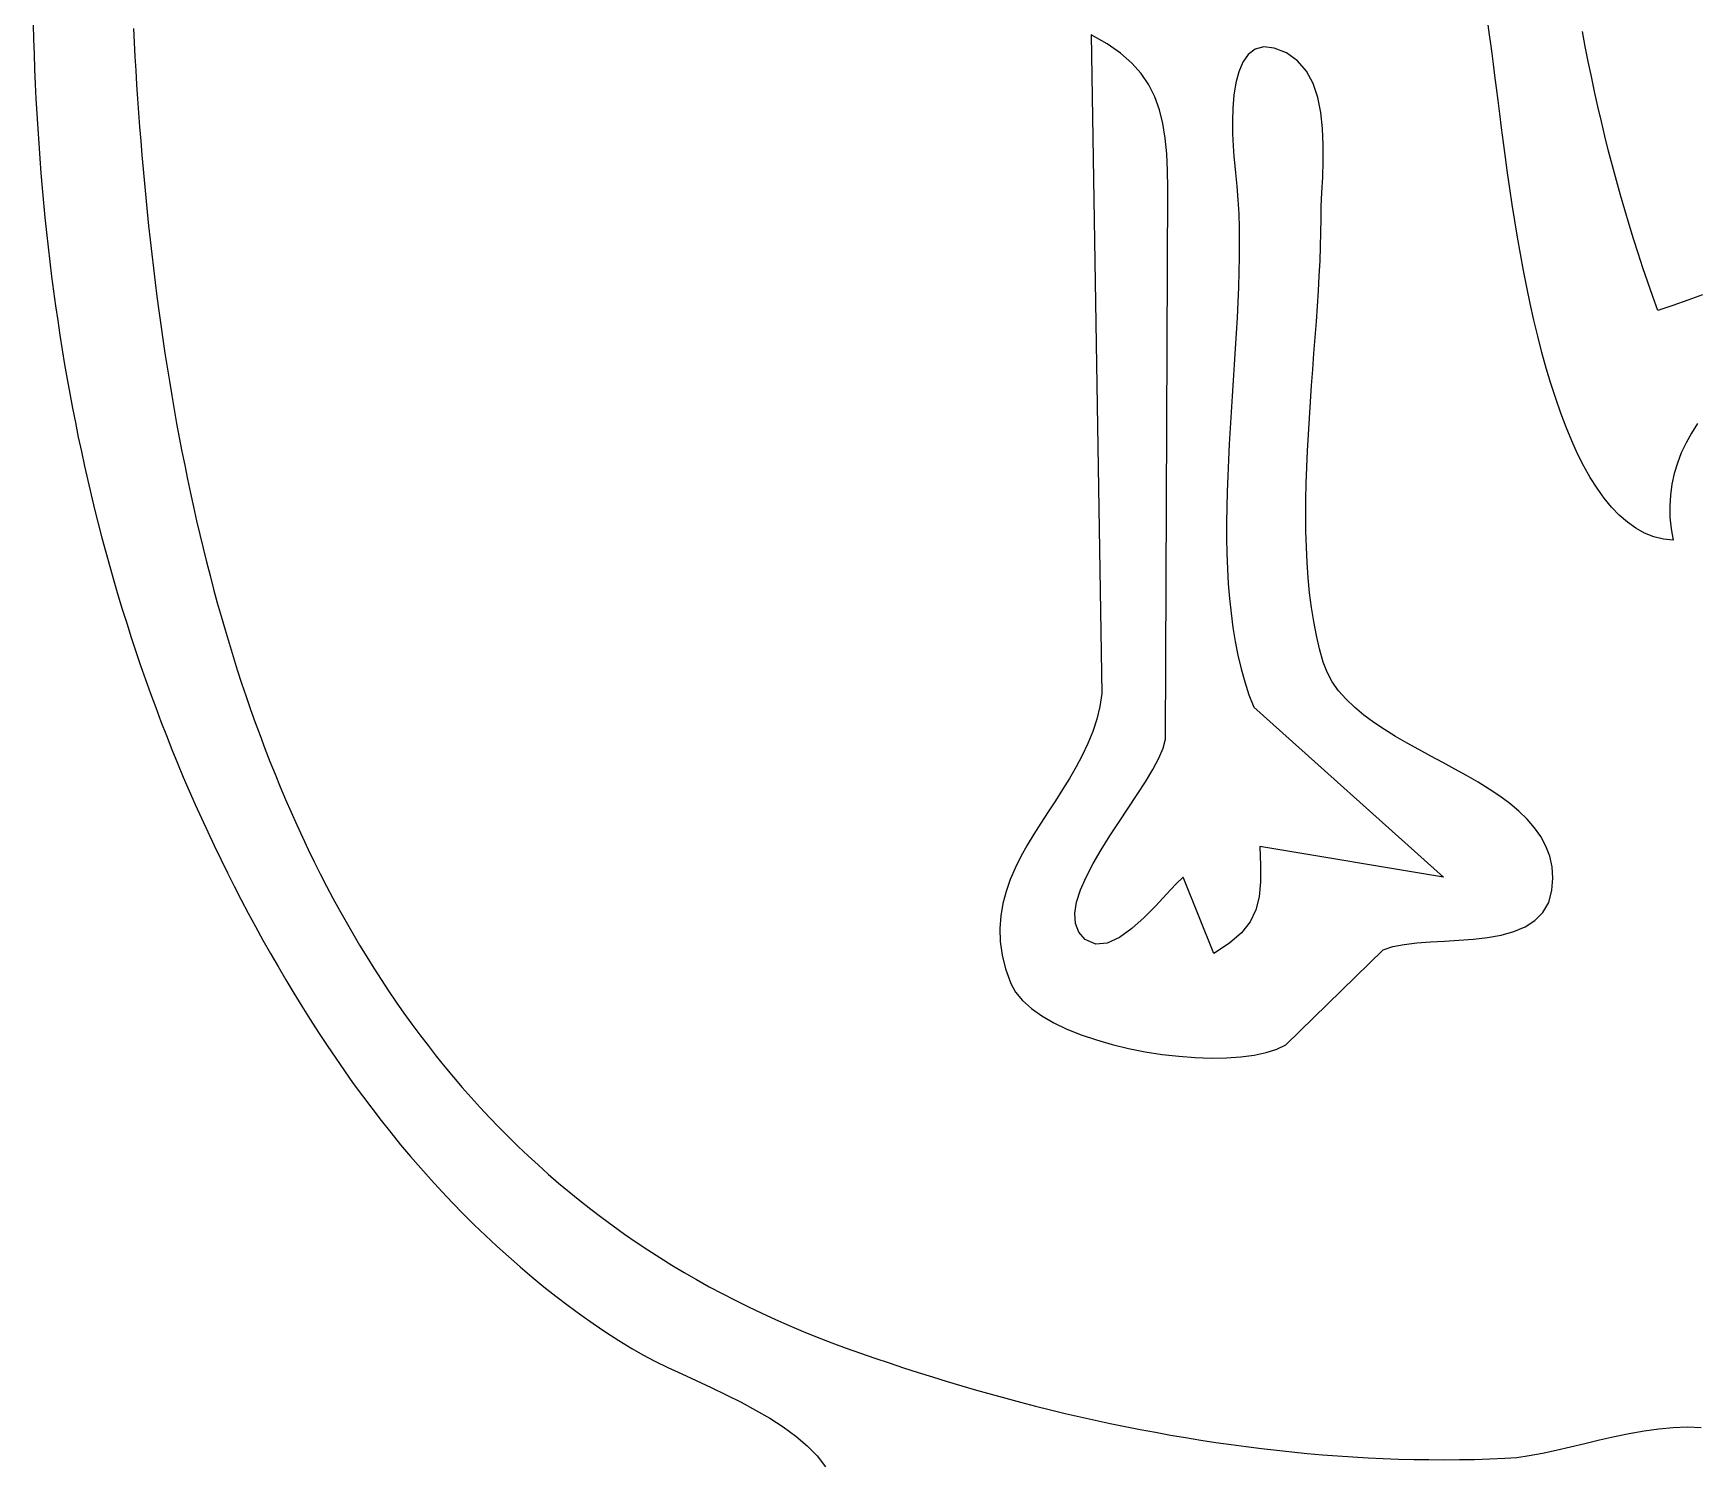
# Model space of a CAD drawing. Extents: x 8 to 445, y 7 to 445.
# Drawn here: x 125.9 to 234.5, y 132.8 to 226.1 of the extents above; entities that cross this region are included whole.
import ezdxf

# ---------------------------------------------------------------- set-up
doc = ezdxf.new("R2010")
doc.units = 0
doc.header["$MEASUREMENT"] = 0
doc.layers.add('STANDARD', color=18, linetype='CONTINUOUS')

msp = doc.modelspace()

# ---------------------------------------------------------------- linework, layer by layer
at = {"layer": 'STANDARD'}
for p, q in [((221.0038, 226), (220.8609, 226.9898)), ((125.9133, 226.6903), (125.9382, 225.7151)), ((132.4514, 226.4177), (132.4999, 225.5049)), ((196.03, 225.4241), (195, 226)), ((195, 226), (195.686, 183)), ((221.0866, 225.422), (221.0038, 226)), ((227.2562, 225.2397), (227.071, 226.2229)), ((125.9382, 225.7151), (125.9685, 224.7405)), ((125.9685, 224.7405), (126.0044, 223.7666)), ((132.4999, 225.5049), (132.5516, 224.5905)), ((196.9089, 224.8134), (196.03, 225.4241)), ((197.6487, 224.1643), (196.9089, 224.8134)), ((205.2474, 224.7245), (204.8923, 224.2257)), ((205.6996, 225.0635), (205.2474, 224.7245)), ((206.259, 225.213), (205.6996, 225.0635)), ((206.9359, 225.143), (206.259, 225.213)), ((207.7407, 224.824), (206.9359, 225.143)), ((208.4735, 224.3098), (207.7407, 224.824)), ((221.1727, 224.7848), (221.0866, 225.422)), ((221.2625, 224.092), (221.1727, 224.7848)), ((227.4495, 224.2585), (227.2562, 225.2397)), ((126.0044, 223.7666), (126.0457, 222.7934)), ((132.5516, 224.5905), (132.6065, 223.6746)), ((132.6065, 223.6746), (132.6648, 222.7572)), ((198.2612, 223.4731), (197.6487, 224.1643)), ((204.8923, 224.2257), (204.624, 223.5968)), ((209.0459, 223.6374), (208.4735, 224.3098)), ((209.4762, 222.8329), (209.0459, 223.6374)), ((221.3566, 223.3473), (221.2625, 224.092)), ((227.6508, 223.2794), (227.4495, 224.2585)), ((126.0457, 222.7934), (126.0927, 221.8209)), ((132.6648, 222.7572), (132.7263, 221.8386)), ((198.7582, 222.7363), (198.2612, 223.4731)), ((199.1516, 221.9503), (198.7582, 222.7363)), ((204.4322, 222.8677), (204.3066, 222.0681)), ((204.624, 223.5968), (204.4322, 222.8677)), ((209.7829, 221.9227), (209.4762, 222.8329)), ((221.4556, 222.5544), (221.3566, 223.3473)), ((221.56, 221.717), (221.4556, 222.5544)), ((227.8601, 222.3025), (227.6508, 223.2794)), ((126.0927, 221.8209), (126.1453, 220.8493)), ((132.7263, 221.8386), (132.7914, 220.9189)), ((199.4532, 221.1116), (199.1516, 221.9503)), ((204.3066, 222.0681), (204.237, 221.2279)), ((209.9844, 220.9332), (209.7829, 221.9227)), ((221.6704, 220.8387), (221.56, 221.717)), ((228.0776, 221.3279), (227.8601, 222.3025)), ((126.1453, 220.8493), (126.2037, 219.8785)), ((132.7914, 220.9189), (132.86, 219.9981)), ((199.6748, 220.2164), (199.4532, 221.1116)), ((204.237, 221.2279), (204.2131, 220.3767)), ((204.2131, 220.3767), (204.2247, 219.5444)), ((210.0992, 219.8908), (209.9844, 220.9332)), ((221.7874, 219.9233), (221.6704, 220.8387)), ((228.3033, 220.3558), (228.0776, 221.3279)), ((126.2037, 219.8785), (126.2678, 218.9085)), ((132.86, 219.9981), (132.9323, 219.0763)), ((199.8284, 219.2612), (199.6748, 220.2164)), ((204.2247, 219.5444), (204.2615, 218.7609)), ((210.1457, 218.8218), (210.0992, 219.8908)), ((221.9114, 218.9744), (221.7874, 219.9233)), ((228.5371, 219.3863), (228.3033, 220.3558)), ((228.7792, 218.4195), (228.5371, 219.3863)), ((126.2678, 218.9085), (126.3377, 217.9393)), ((132.9323, 219.0763), (133.0083, 218.1538)), ((199.9257, 218.2425), (199.8284, 219.2612)), ((199.9787, 217.1566), (199.9257, 218.2425)), ((204.2615, 218.7609), (204.3132, 218.0557)), ((210.1424, 217.7525), (210.1457, 218.8218)), ((222.0432, 217.9957), (221.9114, 218.9744)), ((229.0296, 217.4556), (228.7792, 218.4195)), ((126.3377, 217.9393), (126.4136, 216.9711)), ((133.0083, 218.1538), (133.0881, 217.2306)), ((133.0881, 217.2306), (133.1719, 216.3068)), ((199.9992, 216), (199.9787, 217.1566)), ((204.3132, 218.0557), (204.3696, 217.4588)), ((204.3696, 217.4588), (204.4205, 217)), ((210.1077, 216.7094), (210.1424, 217.7525)), ((222.1832, 216.9909), (222.0432, 217.9957)), ((229.2884, 216.4946), (229.0296, 217.4556)), ((126.4136, 216.9711), (126.4954, 216.0039)), ((133.1719, 216.3068), (133.2596, 215.3825)), ((204.4205, 217), (204.5101, 216.1275)), ((204.5101, 216.1275), (204.5776, 215.2352)), ((210.0601, 215.7186), (210.1077, 216.7094)), ((222.332, 215.9637), (222.1832, 216.9909)), ((229.5555, 215.5367), (229.2884, 216.4946)), ((126.4954, 216.0039), (126.5833, 215.0376)), ((126.5833, 215.0376), (126.6772, 214.0723)), ((133.2596, 215.3825), (133.3514, 214.458)), ((199.8518, 180), (199.9992, 216)), ((204.5776, 215.2352), (204.6246, 214.3242)), ((210.018, 214.8067), (210.0601, 215.7186)), ((222.4901, 214.9178), (222.332, 215.9637)), ((229.831, 214.582), (229.5555, 215.5367)), ((126.6772, 214.0723), (126.7772, 213.108)), ((133.3514, 214.458), (133.4474, 213.5332)), ((204.6246, 214.3242), (204.6529, 213.3959)), ((209.992, 213.1047), (210, 214)), ((210, 214), (210.018, 214.8067)), ((222.6582, 213.8569), (222.4901, 214.9178)), ((222.8368, 212.7846), (222.6582, 213.8569)), ((230.1151, 213.6307), (229.831, 214.582)), ((126.7772, 213.108), (126.8835, 212.1448)), ((133.4474, 213.5332), (133.5476, 212.6083)), ((204.6529, 213.3959), (204.664, 212.4514)), ((209.9692, 212.1843), (209.992, 213.1047)), ((223.0264, 211.7046), (222.8368, 212.7846)), ((230.4077, 212.6829), (230.1151, 213.6307)), ((126.8835, 212.1448), (126.996, 211.1827)), ((133.5476, 212.6083), (133.6522, 211.6834)), ((133.6522, 211.6834), (133.7612, 210.7587)), ((204.664, 212.4514), (204.6596, 211.4921)), ((209.9333, 211.2408), (209.9692, 212.1843)), ((223.2276, 210.6207), (223.0264, 211.7046)), ((230.7088, 211.7386), (230.4077, 212.6829)), ((231.0185, 210.7981), (230.7088, 211.7386)), ((126.996, 211.1827), (127.1148, 210.2217)), ((133.7612, 210.7587), (133.8747, 209.8342)), ((204.6596, 211.4921), (204.6414, 210.5193)), ((209.8861, 210.2762), (209.9333, 211.2408)), ((223.441, 209.5365), (223.2276, 210.6207)), ((231.337, 209.8613), (231.0185, 210.7981)), ((127.1148, 210.2217), (127.24, 209.2618)), ((133.8747, 209.8342), (133.9929, 208.9101)), ((204.6111, 209.5341), (204.5703, 208.5379)), ((204.6414, 210.5193), (204.6111, 209.5341)), ((209.8293, 209.2923), (209.8861, 210.2762)), ((223.6671, 208.4557), (223.441, 209.5365)), ((231.6641, 208.9286), (231.337, 209.8613)), ((127.24, 209.2618), (127.3716, 208.3032)), ((133.9929, 208.9101), (134.1157, 207.9865)), ((204.5703, 208.5379), (204.5208, 207.5319)), ((209.7647, 208.2912), (209.8293, 209.2923)), ((223.9065, 207.382), (223.6671, 208.4557)), ((232, 208), (231.6641, 208.9286)), ((233.9449, 208.6797), (232.9785, 208.3378)), ((234.9005, 209.0238), (233.9449, 208.6797)), ((127.3716, 208.3032), (127.5097, 207.3457)), ((127.5097, 207.3457), (127.6543, 206.3895)), ((134.1157, 207.9865), (134.2433, 207.0635)), ((204.5208, 207.5319), (204.4641, 206.5174)), ((209.6939, 207.2748), (209.7647, 208.2912)), ((224.1598, 206.319), (223.9065, 207.382)), ((232.9785, 208.3378), (232, 208)), ((127.6543, 206.3895), (127.8056, 205.4346)), ((134.2433, 207.0635), (134.3757, 206.1412)), ((204.4641, 206.5174), (204.4019, 205.4956)), ((209.6189, 206.2452), (209.6939, 207.2748)), ((224.4275, 205.2705), (224.1598, 206.319)), ((127.8056, 205.4346), (127.9635, 204.481)), ((134.3757, 206.1412), (134.5131, 205.2198)), ((134.5131, 205.2198), (134.6556, 204.2994)), ((204.4019, 205.4956), (204.3359, 204.4679)), ((209.4628, 204.1539), (209.5412, 205.2042)), ((209.5412, 205.2042), (209.6189, 206.2452)), ((224.7102, 204.2402), (224.4275, 205.2705)), ((127.9635, 204.481), (128.1282, 203.5287)), ((134.6556, 204.2994), (134.8031, 203.38)), ((204.3359, 204.4679), (204.2678, 203.4355)), ((209.3852, 203.0962), (209.4628, 204.1539)), ((225.0084, 203.2317), (224.7102, 204.2402)), ((128.1282, 203.5287), (128.2996, 202.5778)), ((134.8031, 203.38), (134.9559, 202.4618)), ((204.2678, 203.4355), (204.1993, 202.3996)), ((209.3103, 202.0331), (209.3852, 203.0962)), ((225.3227, 202.2487), (225.0084, 203.2317)), ((128.2996, 202.5778), (128.4779, 201.6283)), ((134.9559, 202.4618), (135.114, 201.545)), ((204.1993, 202.3996), (204.1319, 201.3615)), ((209.2399, 200.9666), (209.3103, 202.0331)), ((225.6537, 201.2949), (225.3227, 202.2487)), ((128.4779, 201.6283), (128.6631, 200.6803)), ((135.114, 201.545), (135.2774, 200.6296)), ((204.1319, 201.3615), (204.0674, 200.3226)), ((209.1756, 199.8986), (209.2399, 200.9666)), ((226.0019, 200.374), (225.6537, 201.2949)), ((128.6631, 200.6803), (128.8553, 199.7336)), ((135.2774, 200.6296), (135.4463, 199.7157)), ((204.0674, 200.3226), (204.0074, 199.284)), ((209.1193, 198.8311), (209.1756, 199.8986)), ((226.3679, 199.4897), (226.0019, 200.374)), ((234.1878, 199.995), (233.8336, 199.3547)), ((234.5872, 200.6205), (234.1878, 199.995)), ((128.8553, 199.7336), (129.0545, 198.7885)), ((129.0545, 198.7885), (129.2608, 197.8449)), ((135.4463, 199.7157), (135.6208, 198.8035)), ((135.6208, 198.8035), (135.8009, 197.8931)), ((204.0074, 199.284), (203.9536, 198.247)), ((209.0726, 197.7661), (209.1193, 198.8311)), ((226.7522, 198.6457), (226.3679, 199.4897)), ((233.5266, 198.7001), (233.2687, 198.0317)), ((233.8336, 199.3547), (233.5266, 198.7001)), ((129.2608, 197.8449), (129.4742, 196.9029)), ((135.8009, 197.8931), (135.9868, 196.9847)), ((203.9536, 198.247), (203.9077, 197.2129)), ((209.0374, 196.7056), (209.0726, 197.7661)), ((227.1555, 197.8456), (226.7522, 198.6457)), ((227.5782, 197.0931), (227.1555, 197.8456)), ((233.2687, 198.0317), (233.0618, 197.3498)), ((129.4742, 196.9029), (129.6948, 195.9625)), ((135.9868, 196.9847), (136.1784, 196.0782)), ((203.9077, 197.2129), (203.8714, 196.183)), ((209.0153, 195.6514), (209.0374, 196.7056)), ((228.0209, 196.392), (227.5782, 197.0931)), ((232.9078, 196.6549), (232.8088, 195.9474)), ((233.0618, 197.3498), (232.9078, 196.6549)), ((129.6948, 195.9625), (129.9227, 195.0236)), ((136.1784, 196.0782), (136.376, 195.1739)), ((203.8714, 196.183), (203.8462, 195.1585)), ((209.0082, 194.6057), (209.0153, 195.6514)), ((228.4843, 195.7459), (228.0209, 196.392)), ((228.9688, 195.1585), (228.4843, 195.7459)), ((232.8088, 195.9474), (232.7665, 195.2277)), ((129.9227, 195.0236), (130.1578, 194.0865)), ((136.376, 195.1739), (136.5796, 194.2719)), ((203.8462, 195.1585), (203.8339, 194.1406)), ((209.0177, 193.5703), (209.0082, 194.6057)), ((229.475, 194.6335), (228.9688, 195.1585)), ((230.0035, 194.1745), (229.475, 194.6335)), ((232.7665, 195.2277), (232.783, 194.4963)), ((232.783, 194.4963), (232.8602, 193.7536)), ((130.1578, 194.0865), (130.4004, 193.151)), ((136.5796, 194.2719), (136.7892, 193.3722)), ((136.7892, 193.3722), (137.005, 192.4751)), ((203.8339, 194.1406), (203.8361, 193.1308)), ((209.0457, 192.5472), (209.0177, 193.5703)), ((230.5549, 193.7853), (230.0035, 194.1745)), ((231.1296, 193.4696), (230.5549, 193.7853)), ((231.7284, 193.231), (231.1296, 193.4696)), ((232.3516, 193.0732), (231.7284, 193.231)), ((232.8602, 193.7536), (233, 193)), ((130.4004, 193.151), (130.6504, 192.2172)), ((130.6504, 192.2172), (130.9079, 191.2851)), ((137.005, 192.4751), (137.2271, 191.5805)), ((203.8361, 193.1308), (203.8546, 192.1301)), ((209.0939, 191.5385), (209.0457, 192.5472)), ((233, 193), (232.3516, 193.0732)), ((130.9079, 191.2851), (131.173, 190.3548)), ((137.2271, 191.5805), (137.4555, 190.6887)), ((203.8546, 192.1301), (203.8909, 191.14)), ((203.8909, 191.14), (203.9467, 190.1616)), ((209.164, 190.546), (209.0939, 191.5385)), ((131.173, 190.3548), (131.4457, 189.4264)), ((137.4555, 190.6887), (137.6903, 189.7998)), ((203.9467, 190.1616), (204.0237, 189.1962)), ((209.2578, 189.5717), (209.164, 190.546)), ((131.4457, 189.4264), (131.726, 188.4997)), ((137.6903, 189.7998), (137.9316, 188.9138)), ((137.9316, 188.9138), (138.1796, 188.0309)), ((204.0237, 189.1962), (204.1236, 188.2451)), ((209.3771, 188.6177), (209.2578, 189.5717)), ((131.726, 188.4997), (132.0141, 187.5749)), ((138.1796, 188.0309), (138.4342, 187.1512)), ((204.1236, 188.2451), (204.2481, 187.3096)), ((209.5235, 187.6859), (209.3771, 188.6177)), ((132.0141, 187.5749), (132.31, 186.6521)), ((138.4342, 187.1512), (138.6956, 186.2749)), ((204.2481, 187.3096), (204.3987, 186.3909)), ((209.6989, 186.7782), (209.5235, 187.6859)), ((209.9049, 185.8966), (209.6989, 186.7782)), ((132.31, 186.6521), (132.6137, 185.7311)), ((132.6137, 185.7311), (132.9254, 184.8121)), ((138.6956, 186.2749), (138.9638, 185.402)), ((204.3987, 186.3909), (204.5772, 185.4903)), ((210.1435, 185.0432), (209.9049, 185.8966)), ((132.9254, 184.8121), (133.245, 183.8951)), ((138.9638, 185.402), (139.239, 184.5326)), ((204.5772, 185.4903), (204.7853, 184.609)), ((204.7853, 184.609), (205.0245, 183.7484)), ((210.3957, 184.383), (210.1435, 185.0432)), ((133.245, 183.8951), (133.5726, 182.9801)), ((139.239, 184.5326), (139.5213, 183.667)), ((139.5213, 183.667), (139.8106, 182.8051)), ((205.0245, 183.7484), (205.2966, 182.9096)), ((210.7334, 183.7607), (210.3957, 184.383)), ((211.149, 183.1731), (210.7334, 183.7607)), ((133.5726, 182.9801), (133.9084, 182.0671)), ((139.8106, 182.8051), (140.1072, 181.9472)), ((195.686, 183), (195.5588, 182.1466)), ((205.2966, 182.9096), (205.6033, 182.0941)), ((211.6351, 182.6167), (211.149, 183.1731)), ((212.1843, 182.0884), (211.6351, 182.6167)), ((133.9084, 182.0671), (134.2523, 181.1563)), ((140.1072, 181.9472), (140.411, 181.0933)), ((195.3596, 181.3176), (195.0968, 180.5105)), ((195.5588, 182.1466), (195.3596, 181.3176)), ((205.6033, 182.0941), (218, 171)), ((212.7891, 181.585), (212.1843, 182.0884)), ((213.4421, 181.103), (212.7891, 181.585)), ((134.2523, 181.1563), (134.6044, 180.2475)), ((134.6044, 180.2475), (134.9647, 179.3409)), ((140.411, 181.0933), (140.7222, 180.2435)), ((140.7222, 180.2435), (141.0409, 179.398)), ((195.0968, 180.5105), (194.7788, 179.7226)), ((214.1358, 180.6392), (213.4421, 181.103)), ((214.8627, 180.1904), (214.1358, 180.6392)), ((134.9647, 179.3409), (135.3334, 178.4365)), ((141.0409, 179.398), (141.3672, 178.5569)), ((194.7788, 179.7226), (194.4138, 178.9514)), ((199.412, 178.7593), (199.6968, 179.4216)), ((199.6968, 179.4216), (199.8518, 180)), ((215.6154, 179.7533), (214.8627, 180.1904)), ((216.3864, 179.3246), (215.6154, 179.7533)), ((217.1684, 178.901), (216.3864, 179.3246)), ((135.3334, 178.4365), (135.7105, 177.5342)), ((141.3672, 178.5569), (141.7011, 177.7203)), ((194.0104, 178.1944), (193.5769, 177.4489)), ((194.4138, 178.9514), (194.0104, 178.1944)), ((199.0197, 178.025), (199.412, 178.7593)), ((217.9537, 178.4792), (217.1684, 178.901)), ((218.7351, 178.0561), (217.9537, 178.4792)), ((219.505, 177.6282), (218.7351, 178.0561)), ((135.7105, 177.5342), (136.096, 176.6342)), ((141.7011, 177.7203), (142.0427, 176.8884)), ((193.5769, 177.4489), (193.1217, 176.7124)), ((198.0006, 176.3886), (198.5418, 177.2308)), ((198.5418, 177.2308), (199.0197, 178.025)), ((220.2559, 177.1923), (219.505, 177.6282)), ((220.9805, 176.7452), (220.2559, 177.1923)), ((136.096, 176.6342), (136.49, 175.7365)), ((142.0427, 176.8884), (142.3921, 176.0612)), ((142.3921, 176.0612), (142.7495, 175.2388)), ((192.6533, 175.9824), (192.1799, 175.2562)), ((193.1217, 176.7124), (192.6533, 175.9824)), ((197.418, 175.5105), (198.0006, 176.3886)), ((221.6713, 176.2836), (220.9805, 176.7452)), ((222.3207, 175.8042), (221.6713, 176.2836)), ((136.49, 175.7365), (136.8926, 174.8411)), ((136.8926, 174.8411), (137.3038, 173.948)), ((142.7495, 175.2388), (143.1148, 174.4214)), ((192.1799, 175.2562), (191.7101, 174.5314)), ((196.8163, 174.6085), (197.418, 175.5105)), ((222.9215, 175.3036), (222.3207, 175.8042)), ((223.466, 174.7787), (222.9215, 175.3036)), ((223.947, 174.2262), (223.466, 174.7787)), ((137.3038, 173.948), (137.7237, 173.0572)), ((143.1148, 174.4214), (143.4882, 173.6092)), ((191.2521, 173.8053), (190.8145, 173.0753)), ((191.7101, 174.5314), (191.2521, 173.8053)), ((195.6437, 172.781), (196.2175, 173.6947)), ((196.2175, 173.6947), (196.8163, 174.6085)), ((224.3568, 173.6428), (223.947, 174.2262)), ((137.7237, 173.0572), (138.1523, 172.1688)), ((143.4882, 173.6092), (143.8697, 172.8021)), ((143.8697, 172.8021), (144.2595, 172.0004)), ((190.8145, 173.0753), (190.4056, 172.3389)), ((195.1171, 171.8796), (195.6437, 172.781)), ((218, 171), (206, 173)), ((206, 173), (206.0517, 171.7658)), ((224.6881, 173.0251), (224.3568, 173.6428)), ((224.9333, 172.3701), (224.6881, 173.0251)), ((138.1523, 172.1688), (138.5897, 171.2829)), ((144.2595, 172.0004), (144.6577, 171.2041)), ((190.0337, 171.5936), (189.7074, 170.8367)), ((190.4056, 172.3389), (190.0337, 171.5936)), ((194.6597, 171.0023), (195.1171, 171.8796)), ((206.0517, 171.7658), (206.0471, 170.68)), ((225.0852, 171.6742), (224.9333, 172.3701)), ((225.1361, 170.9344), (225.0852, 171.6742)), ((138.5897, 171.2829), (139.036, 170.3994)), ((144.6577, 171.2041), (145.0642, 170.4134)), ((189.7074, 170.8367), (189.435, 170.0658)), ((194.2937, 170.1614), (194.6597, 171.0023)), ((200.5214, 170.5302), (199.9198, 169.8806)), ((201, 171), (200.5214, 170.5302)), ((203, 166), (201, 171)), ((206.0471, 170.68), (205.9533, 169.7195)), ((225.0787, 170.1473), (225.1361, 170.9344)), ((139.036, 170.3994), (139.4912, 169.5184)), ((139.4912, 169.5184), (139.9554, 168.6399)), ((145.0642, 170.4134), (145.4793, 169.6284)), ((145.4793, 169.6284), (145.903, 168.8492)), ((189.435, 170.0658), (189.2248, 169.2781)), ((193.9242, 168.6363), (194.0412, 169.3687)), ((194.0412, 169.3687), (194.2937, 170.1614)), ((199.9198, 169.8806), (199.223, 169.13)), ((205.9533, 169.7195), (205.7375, 168.8617)), ((224.8659, 169.342), (225.0787, 170.1473)), ((139.9554, 168.6399), (140.4286, 167.764)), ((145.903, 168.8492), (146.3353, 168.0759)), ((189.0853, 168.4713), (189.0249, 167.6426)), ((189.2248, 169.2781), (189.0853, 168.4713)), ((193.965, 167.9762), (193.9242, 168.6363)), ((198.459, 168.3573), (197.6557, 167.6413)), ((199.223, 169.13), (198.459, 168.3573)), ((205.7375, 168.8617), (205.3671, 168.0836)), ((223.9715, 168.1593), (224.49, 168.6847)), ((224.49, 168.6847), (224.8659, 169.342)), ((140.4286, 167.764), (140.911, 166.8906)), ((146.3353, 168.0759), (146.7765, 167.3086)), ((146.7765, 167.3086), (147.2264, 166.5476)), ((189.0249, 167.6426), (189.052, 166.7895)), ((194.1855, 167.4005), (193.965, 167.9762)), ((194.608, 166.9212), (194.1855, 167.4005)), ((197.6557, 167.6413), (196.8411, 167.0608)), ((204.8092, 167.3625), (204.0311, 166.6756)), ((205.3671, 168.0836), (204.8092, 167.3625)), ((220.8789, 167.0533), (221.7639, 167.2128)), ((221.7639, 167.2128), (222.5879, 167.4395)), ((222.5879, 167.4395), (223.3306, 167.7497)), ((223.3306, 167.7497), (223.9715, 168.1593)), ((140.911, 166.8906), (141.4024, 166.0198)), ((147.2264, 166.5476), (147.6853, 165.7928)), ((189.052, 166.7895), (189.175, 165.9096)), ((195.2892, 166.6219), (194.608, 166.9212)), ((196.0429, 166.6947), (195.2892, 166.6219)), ((196.8411, 167.0608), (196.0429, 166.6947)), ((204.0311, 166.6756), (203, 166)), ((207.7013, 160.0455), (214.0579, 166.2577)), ((214.0579, 166.2577), (214.6944, 166.4613)), ((214.6944, 166.4613), (215.4337, 166.6028)), ((215.4337, 166.6028), (216.2551, 166.6984)), ((216.2551, 166.6984), (217.1382, 166.7642)), ((217.1382, 166.7642), (218.0626, 166.8165)), ((218.0626, 166.8165), (219.0078, 166.8713)), ((219.0078, 166.8713), (219.9534, 166.9449)), ((219.9534, 166.9449), (220.8789, 167.0533)), ((141.4024, 166.0198), (141.9031, 165.1517)), ((141.9031, 165.1517), (142.4131, 164.2862)), ((147.6853, 165.7928), (148.1533, 165.0444)), ((148.1533, 165.0444), (148.6304, 164.3025)), ((189.175, 165.9096), (189.4022, 165.0001)), ((142.4131, 164.2862), (142.9324, 163.4234)), ((148.6304, 164.3025), (149.1166, 163.5672)), ((189.4022, 165.0001), (189.7422, 164.0586)), ((189.7422, 164.0586), (190.0597, 163.482)), ((142.9324, 163.4234), (143.4611, 162.5634)), ((149.1166, 163.5672), (149.6122, 162.8387)), ((149.6122, 162.8387), (150.1171, 162.1171)), ((190.0597, 163.482), (190.5117, 162.9357)), ((190.5117, 162.9357), (191.0853, 162.4209)), ((143.4611, 162.5634), (143.9992, 161.7061)), ((150.1171, 162.1171), (150.6315, 161.4024)), ((191.0853, 162.4209), (191.7678, 161.9389)), ((191.7678, 161.9389), (192.5465, 161.4911)), ((143.9992, 161.7061), (144.5468, 160.8516)), ((144.5468, 160.8516), (145.1041, 160)), ((150.6315, 161.4024), (151.1554, 160.6949)), ((151.1554, 160.6949), (151.689, 159.9946)), ((192.5465, 161.4911), (193.4087, 161.0787)), ((193.4087, 161.0787), (194.3415, 160.7032)), ((194.3415, 160.7032), (195.3324, 160.3657)), ((145.1041, 160), (145.6609, 159.1694)), ((151.689, 159.9946), (152.2323, 159.3016)), ((195.3324, 160.3657), (196.3686, 160.0676)), ((196.3686, 160.0676), (197.4373, 159.8103)), ((197.4373, 159.8103), (198.5259, 159.5951)), ((198.5259, 159.5951), (199.6215, 159.4232)), ((206.4204, 159.5452), (207.1145, 159.7677)), ((207.1145, 159.7677), (207.7013, 160.0455)), ((145.6609, 159.1694), (146.2303, 158.344)), ((152.2323, 159.3016), (152.7855, 158.6161)), ((152.7855, 158.6161), (153.3485, 157.9381)), ((199.6215, 159.4232), (200.7115, 159.296)), ((200.7115, 159.296), (201.7831, 159.2148)), ((201.7831, 159.2148), (202.8237, 159.181)), ((202.8237, 159.181), (203.8204, 159.1958)), ((203.8204, 159.1958), (204.7606, 159.2605)), ((204.7606, 159.2605), (205.6315, 159.3765)), ((205.6315, 159.3765), (206.4204, 159.5452)), ((146.2303, 158.344), (146.8121, 157.5241)), ((146.8121, 157.5241), (147.4061, 156.7101)), ((153.3485, 157.9381), (153.9215, 157.2679)), ((147.4061, 156.7101), (148.0122, 155.9027)), ((153.9215, 157.2679), (154.5045, 156.6054)), ((154.5045, 156.6054), (155.0978, 155.9509)), ((148.0122, 155.9027), (148.6304, 155.1022)), ((155.0978, 155.9509), (155.7012, 155.3045)), ((155.7012, 155.3045), (156.3151, 154.6662)), ((148.6304, 155.1022), (149.2604, 154.3092)), ((149.2604, 154.3092), (149.9021, 153.524)), ((156.3151, 154.6662), (156.9393, 154.0362)), ((149.9021, 153.524), (150.5555, 152.7472)), ((156.9393, 154.0362), (157.574, 153.4146)), ((157.574, 153.4146), (158.2193, 152.8015)), ((150.5555, 152.7472), (151.2203, 151.9793)), ((151.2203, 151.9793), (151.8965, 151.2206)), ((158.2193, 152.8015), (158.8753, 152.1971)), ((158.8753, 152.1971), (159.5421, 151.6014)), ((151.8965, 151.2206), (152.5839, 150.4717)), ((159.5421, 151.6014), (160.2197, 151.0146)), ((160.2197, 151.0146), (160.9083, 150.4368)), ((152.5839, 150.4717), (153.2823, 149.7331)), ((160.9083, 150.4368), (161.6079, 149.8682)), ((161.6079, 149.8682), (162.3186, 149.3087)), ((153.2823, 149.7331), (153.9918, 149.0052)), ((153.9918, 149.0052), (154.712, 148.2885)), ((162.3186, 149.3087), (163.0405, 148.7586)), ((163.0405, 148.7586), (163.7736, 148.218)), ((154.712, 148.2885), (155.4429, 147.5834)), ((163.7736, 148.218), (164.5182, 147.6869)), ((164.5182, 147.6869), (165.2742, 147.1655)), ((155.4429, 147.5834), (156.1844, 146.8905)), ((156.1844, 146.8905), (156.9363, 146.2102)), ((165.2742, 147.1655), (166.0418, 146.654)), ((166.0418, 146.654), (166.821, 146.1524)), ((156.9363, 146.2102), (157.6985, 145.543)), ((157.6985, 145.543), (158.4709, 144.8893)), ((166.821, 146.1524), (167.6119, 145.6609)), ((167.6119, 145.6609), (168.4146, 145.1795)), ((158.4709, 144.8893), (159.2532, 144.2497)), ((168.4146, 145.1795), (169.2293, 144.7085)), ((169.2293, 144.7085), (170.0559, 144.2478)), ((159.2532, 144.2497), (160.0455, 143.6245)), ((160.0455, 143.6245), (160.8476, 143.0143)), ((170.0559, 144.2478), (170.8945, 143.7977)), ((170.8945, 143.7977), (171.7454, 143.3582)), ((171.7454, 143.3582), (172.6084, 142.9295)), ((160.8476, 143.0143), (161.6593, 142.4196)), ((161.6593, 142.4196), (162.4805, 141.8407)), ((172.6084, 142.9295), (173.4838, 142.5117)), ((173.4838, 142.5117), (174.3716, 142.1048)), ((162.4805, 141.8407), (163.3111, 141.2783)), ((163.3111, 141.2783), (164.151, 140.7326)), ((174.3716, 142.1048), (175.2719, 141.7091)), ((175.2719, 141.7091), (176.1848, 141.3246)), ((176.1848, 141.3246), (177.1104, 140.9515)), ((164.151, 140.7326), (165, 140.2044)), ((165, 140.2044), (165.7074, 139.8001)), ((177.1104, 140.9515), (178.0488, 140.5899)), ((178.0488, 140.5899), (179, 140.2399)), ((179, 140.2399), (179.9293, 139.9095)), ((165.7074, 139.8001), (166.4956, 139.3918)), ((166.4956, 139.3918), (167.3503, 138.9769)), ((167.3503, 138.9769), (168.2574, 138.5525)), ((179.9293, 139.9095), (180.8626, 139.5853)), ((180.8626, 139.5853), (181.7998, 139.2672)), ((181.7998, 139.2672), (182.7406, 138.9554)), ((182.7406, 138.9554), (183.6851, 138.6501)), ((168.2574, 138.5525), (169.2028, 138.1159)), ((169.2028, 138.1159), (170.1723, 137.6646)), ((183.6851, 138.6501), (184.633, 138.3513)), ((184.633, 138.3513), (185.5842, 138.0592)), ((185.5842, 138.0592), (186.5386, 137.7739)), ((170.1723, 137.6646), (171.1516, 137.1957)), ((171.1516, 137.1957), (172.1267, 136.7065)), ((186.5386, 137.7739), (187.4962, 137.4955)), ((187.4962, 137.4955), (188.4567, 137.2241)), ((188.4567, 137.2241), (189.42, 136.9599)), ((189.42, 136.9599), (190.3861, 136.7029)), ((172.1267, 136.7065), (173.0834, 136.1943)), ((173.0834, 136.1943), (174.0075, 135.6565)), ((190.3861, 136.7029), (191.3547, 136.4534)), ((191.3547, 136.4534), (192.3258, 136.2113)), ((192.3258, 136.2113), (193.2993, 135.9769)), ((193.2993, 135.9769), (194.2751, 135.7502)), ((194.2751, 135.7502), (195.2529, 135.5314)), ((174.0075, 135.6565), (174.8848, 135.0903)), ((174.8848, 135.0903), (175.7013, 134.493)), ((195.2529, 135.5314), (196.2327, 135.3206)), ((196.2327, 135.3206), (197.2143, 135.1179)), ((197.2143, 135.1179), (198.1977, 134.9235)), ((198.1977, 134.9235), (199.1827, 134.7374)), ((199.1827, 134.7374), (200.1692, 134.5597)), ((229.1567, 134.4592), (230.1291, 134.6617)), ((230.1291, 134.6617), (231.0983, 134.8361)), ((231.0983, 134.8361), (232.0581, 134.9722)), ((232.0581, 134.9722), (233.0024, 135.0601)), ((233.0024, 135.0601), (233.9249, 135.0896)), ((233.9249, 135.0896), (234.8196, 135.0505)), ((175.7013, 134.493), (176.4427, 133.8619)), ((176.4427, 133.8619), (177.0948, 133.1943)), ((200.1692, 134.5597), (201.1571, 134.3907)), ((201.1571, 134.3907), (202.1462, 134.2304)), ((202.1462, 134.2304), (203.1364, 134.0789)), ((203.1364, 134.0789), (204.1277, 133.9364)), ((204.1277, 133.9364), (205.1198, 133.8029)), ((205.1198, 133.8029), (206.1126, 133.6786)), ((206.1126, 133.6786), (207.1061, 133.5637)), ((207.1061, 133.5637), (208.1001, 133.4582)), ((224.4616, 133.3786), (225.3578, 133.5702)), ((225.3578, 133.5702), (226.2816, 133.7841)), ((226.2816, 133.7841), (227.2268, 134.0103)), ((227.2268, 134.0103), (228.1872, 134.2387)), ((228.1872, 134.2387), (229.1567, 134.4592)), ((177.0948, 133.1943), (177.6435, 132.4874)), ((208.1001, 133.4582), (209.0945, 133.3622)), ((209.0945, 133.3622), (210.0891, 133.276)), ((210.0891, 133.276), (211.0838, 133.1995)), ((211.0838, 133.1995), (212.0786, 133.1329)), ((212.0786, 133.1329), (213.0733, 133.0764)), ((213.0733, 133.0764), (214.0677, 133.03)), ((214.0677, 133.03), (215.0618, 132.994)), ((215.0618, 132.994), (216.0554, 132.9683)), ((216.0554, 132.9683), (217.0484, 132.9531)), ((217.0484, 132.9531), (218.0406, 132.9486)), ((218.0406, 132.9486), (219.032, 132.9548)), ((219.032, 132.9548), (220.0225, 132.9719)), ((220.0225, 132.9719), (221.0118, 133)), ((221.0118, 133), (222, 133.0393)), ((222, 133.0393), (222.7765, 133.1031)), ((222.7765, 133.1031), (223.5991, 133.2196)), ((223.5991, 133.2196), (224.4616, 133.3786))]:
    msp.add_line(p, q, dxfattribs=at)

doc.saveas('drawing.dxf')
